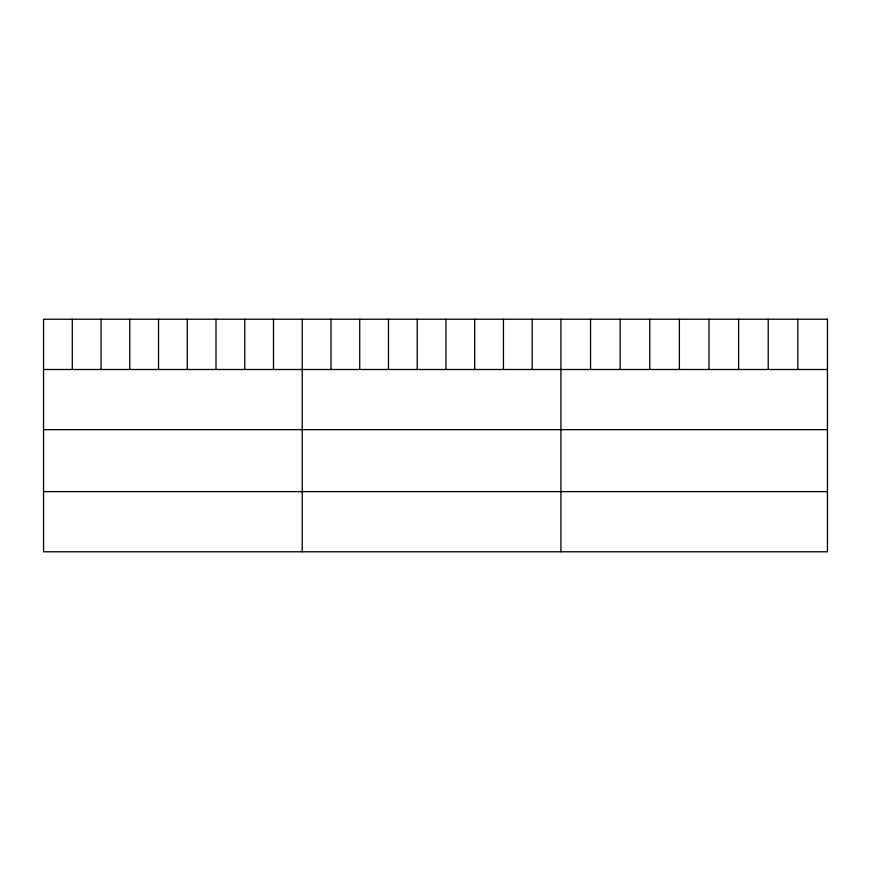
<?xml version="1.0" encoding="UTF-8"?>
<svg xmlns="http://www.w3.org/2000/svg" width="871" height="871" viewBox="0 0 871 871"><rect width="100%" height="100%" fill="white"/><g stroke="black" fill="none" stroke-linecap="round" stroke-linejoin="round"><path stroke-width="1.31" d="M43.55 369.5L827.45 369.5M43.55 429.653L827.45 429.653M43.55 491.625L827.45 491.625M797.836 319.221L797.836 369.5M768.222 319.221L768.222 369.5M738.608 319.221L738.608 369.5M708.994 319.221L708.994 369.5M679.38 319.221L679.38 369.5M649.766 319.221L649.766 369.5M620.152 319.221L620.152 369.5M590.538 319.221L590.538 369.5M560.924 319.221L560.924 551.779M532.181 319.221L532.181 369.5M503.438 319.221L503.438 369.5M474.695 319.221L474.695 369.5M445.952 319.221L445.952 369.5M417.209 319.221L417.209 369.5M388.466 319.221L388.466 369.5M359.723 319.221L359.723 369.5M330.98 319.221L330.98 369.5M302.237 319.221L302.237 551.779M273.494 319.221L273.494 369.5M244.751 319.221L244.751 369.5M216.008 319.221L216.008 369.5M187.265 319.221L187.265 369.5M158.522 319.221L158.522 369.5M129.779 319.221L129.779 369.5M101.036 319.221L101.036 369.5M72.293 319.221L72.293 369.5M827.45 319.221L43.55 319.221L43.55 551.779L827.45 551.779L827.45 319.221"/></g></svg>
